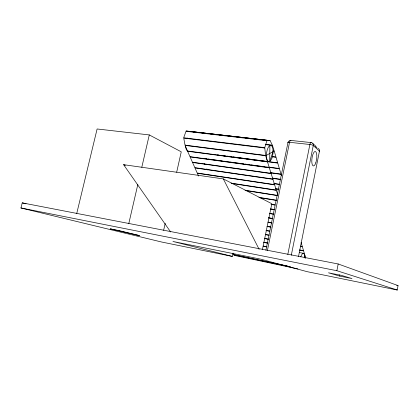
<?xml version="1.0" encoding="UTF-8"?>
<svg xmlns="http://www.w3.org/2000/svg" width="419" height="419" viewBox="0 0 419 419"><rect width="100%" height="100%" fill="white"/><g stroke="black" fill="none" stroke-linecap="round" stroke-linejoin="round"><path stroke-width="0.63" d="M269.883 145.529L269.684 161.346L273.078 151.662L266.416 155.318M232.32 256.423L172.947 241.475L260.461 259.099L307.195 271.68L397.254 290.027L398.05 285.58L338.18 263.975L22.238 202.859L20.95 207.971L161.514 241.993L232.32 256.423L233.027 253.071M397.254 290.027L336.886 270.716L338.18 263.975M339.552 276.053L328.491 272.8L341.647 275.451L352.012 278.572L339.552 276.053L339.793 274.791M298.475 256.695L319.456 151.123A2.671 2.441 -45.7 0 0 317.901 148.389M291.31 255.229L313.265 145.498A2.755 2.504 -46.5 0 0 311.217 142.596L290.948 140.449A2.708 2.435 -50 0 0 287.932 142.759L265.913 250.211M287.801 254.464L309.882 144.492A2.739 0.911 -83.1 0 1 311.217 142.596M262.425 249.562L271.847 203.723L223.337 178.908L123.589 164.667L170.633 231.953M267.422 250.421L289.545 142.303A2.697 0.979 -83.3 0 1 290.948 140.449M163.64 230.298L165.212 223.28M176.671 172.235L181.254 151.819L149.279 134.923L97.114 128.973L76.703 213.606M128.748 223.751L137.841 184.412M141.8 167.286L149.279 134.923M189.865 131.414L270.145 140.711L272.376 145.168L265.258 144.319M265.353 144.597L272.47 145.445L274.225 151.081L272.926 150.919M273.015 151.207L274.309 151.364L275.969 157.01L272.083 156.512M272.167 156.79L276.048 157.287L277.677 162.823L255.663 159.906M217.461 154.841L218.755 155.014M220.698 155.271L221.991 155.444M223.935 155.7L225.233 155.873M227.171 156.13L228.47 156.303M229.764 156.47L231.707 156.727M233.001 156.9L244.654 158.445M245.953 158.618L254.37 159.733M220.803 155.538L222.096 155.706M223.39 155.878L225.333 156.135M226.627 156.308L228.57 156.565M229.863 156.737L231.807 156.994M233.1 157.167L235.038 157.424M236.337 157.596L244.748 158.712M246.042 158.885L277.76 163.096L279.353 168.517L268.988 167.102M202.382 158.23L206.913 158.853M208.206 159.026L222.452 160.98M223.746 161.158L228.282 161.781M229.575 161.954L243.821 163.908M245.115 164.086L249.645 164.704M250.944 164.882L265.19 166.835M266.484 167.013L279.431 168.789L280.997 174.105L270.627 172.644M270.061 172.811L281.076 174.367L281.416 175.53M272.324 178.091L280.683 179.306M272.402 178.347L280.756 179.562M273.895 183.422L279.044 184.192M273.974 183.674L279.117 184.444M275.44 188.655L278.656 189.147M275.513 188.901L278.735 189.393M231.12 183.129L276.273 190.09L274.649 184.879L197.312 173.262L198.538 176.038M231.864 183.48L276.351 190.346L277.588 194.316M245.026 190.247L277.294 195.354M245.764 190.598L277.378 195.605M258.916 197.37L276.351 200.193M259.644 197.716L276.43 200.439M271.575 204.283L274.78 204.818M271.014 204.42L274.859 205.059M270.58 208.877L274.424 209.531M270.658 209.112L274.503 209.767M269.543 213.355L273.398 214.025M269.621 213.59L273.471 214.256M268.474 217.723L272.329 218.404M268.553 217.948L272.408 218.634M268.013 222.096L271.873 222.793M268.092 222.321L271.952 223.018M267.065 226.286L270.899 226.993M267.144 226.506L270.973 227.213M266.552 230.466L269.752 231.063M265.986 230.56L269.826 231.283M265.363 234.425L269.208 235.159M265.437 234.635L268.642 235.248M299.606 252.589L303.435 253.322M264.777 238.411L268.631 239.16M264.855 238.621L268.06 239.244M300.386 246.136L302.303 246.513L301.114 242.465M300.444 246.341L302.361 246.712L303.529 250.688L299.69 249.928M263.797 242.234L267.621 242.989M263.87 242.439L267.694 243.193M299.747 250.127L303.586 250.887L304.739 254.794M20.95 207.971L336.886 270.716M263.158 246.042L266.992 246.812M263.237 246.246L266.426 246.885M396.772 285.323L398.05 285.58M287.507 266.049L233.273 254.553L232.786 253.526M290.765 266.908L233.362 254.731L235.839 255.726L297.94 268.919M22.238 202.859L26.041 203.823M123.589 164.667L125.396 165.421M312.883 143.56L316.031 146.441M315.533 146.545L316.974 147.86M223.337 178.908L259.141 249.363M204.629 163.572L205.095 164.683M206.839 168.82L207.295 169.91M304.796 254.988L305.367 258.193M304.849 255.161L305.331 257.999M300.79 256.878A6.683 2.147 -79.5 0 1 303.497 253.333A6.683 2.147 -79.5 0 1 304.634 257.879M189.398 151.411A7.657 3.907 -83.7 0 1 185.439 144.979M186.869 138.841A7.657 3.907 -83.7 0 1 187.335 138.071M287.932 142.759A2.692 0.581 11.1 0 1 289.545 142.303L309.882 144.492A2.739 0.597 10.7 0 1 313.265 145.498L319.456 151.123A2.661 0.56 10.6 0 1 319.095 151.547M266.934 140.716L264.756 147.645L183.684 137.772L185.999 131.32L266.934 140.716M269.993 140.606L186.136 131L269.993 140.606M264.798 148.022L183.747 138.123L185.02 145.126L265.578 155.428L264.798 148.022M265.662 155.727L185.135 145.409L187.503 150.987L267.406 161.582L265.662 155.727M267.495 161.875L187.618 151.264L189.99 156.659L269.249 167.527L267.495 161.875M269.333 167.804L190.111 156.926L192.441 162.211L271.056 173.34L269.333 167.804M271.14 173.613L192.557 162.472L194.845 167.663L272.832 179.033L271.14 173.613M272.916 179.301L194.955 167.919L197.202 173.01L274.565 184.617L272.916 179.301M119.42 230.696L110.202 228.842L139.537 235.625L119.42 230.696M271.947 158A8.171 3.205 -82.9 0 0 270.821 145.362A8.171 3.205 -82.9 0 0 266.479 157.01A8.171 3.205 -82.9 0 0 271.947 158M315.821 162.818A7.296 2.378 -82.7 0 0 315.334 151.5A7.296 2.378 -82.7 0 0 311.799 161.849A7.296 2.378 -82.7 0 0 315.821 162.818"/></g></svg>
